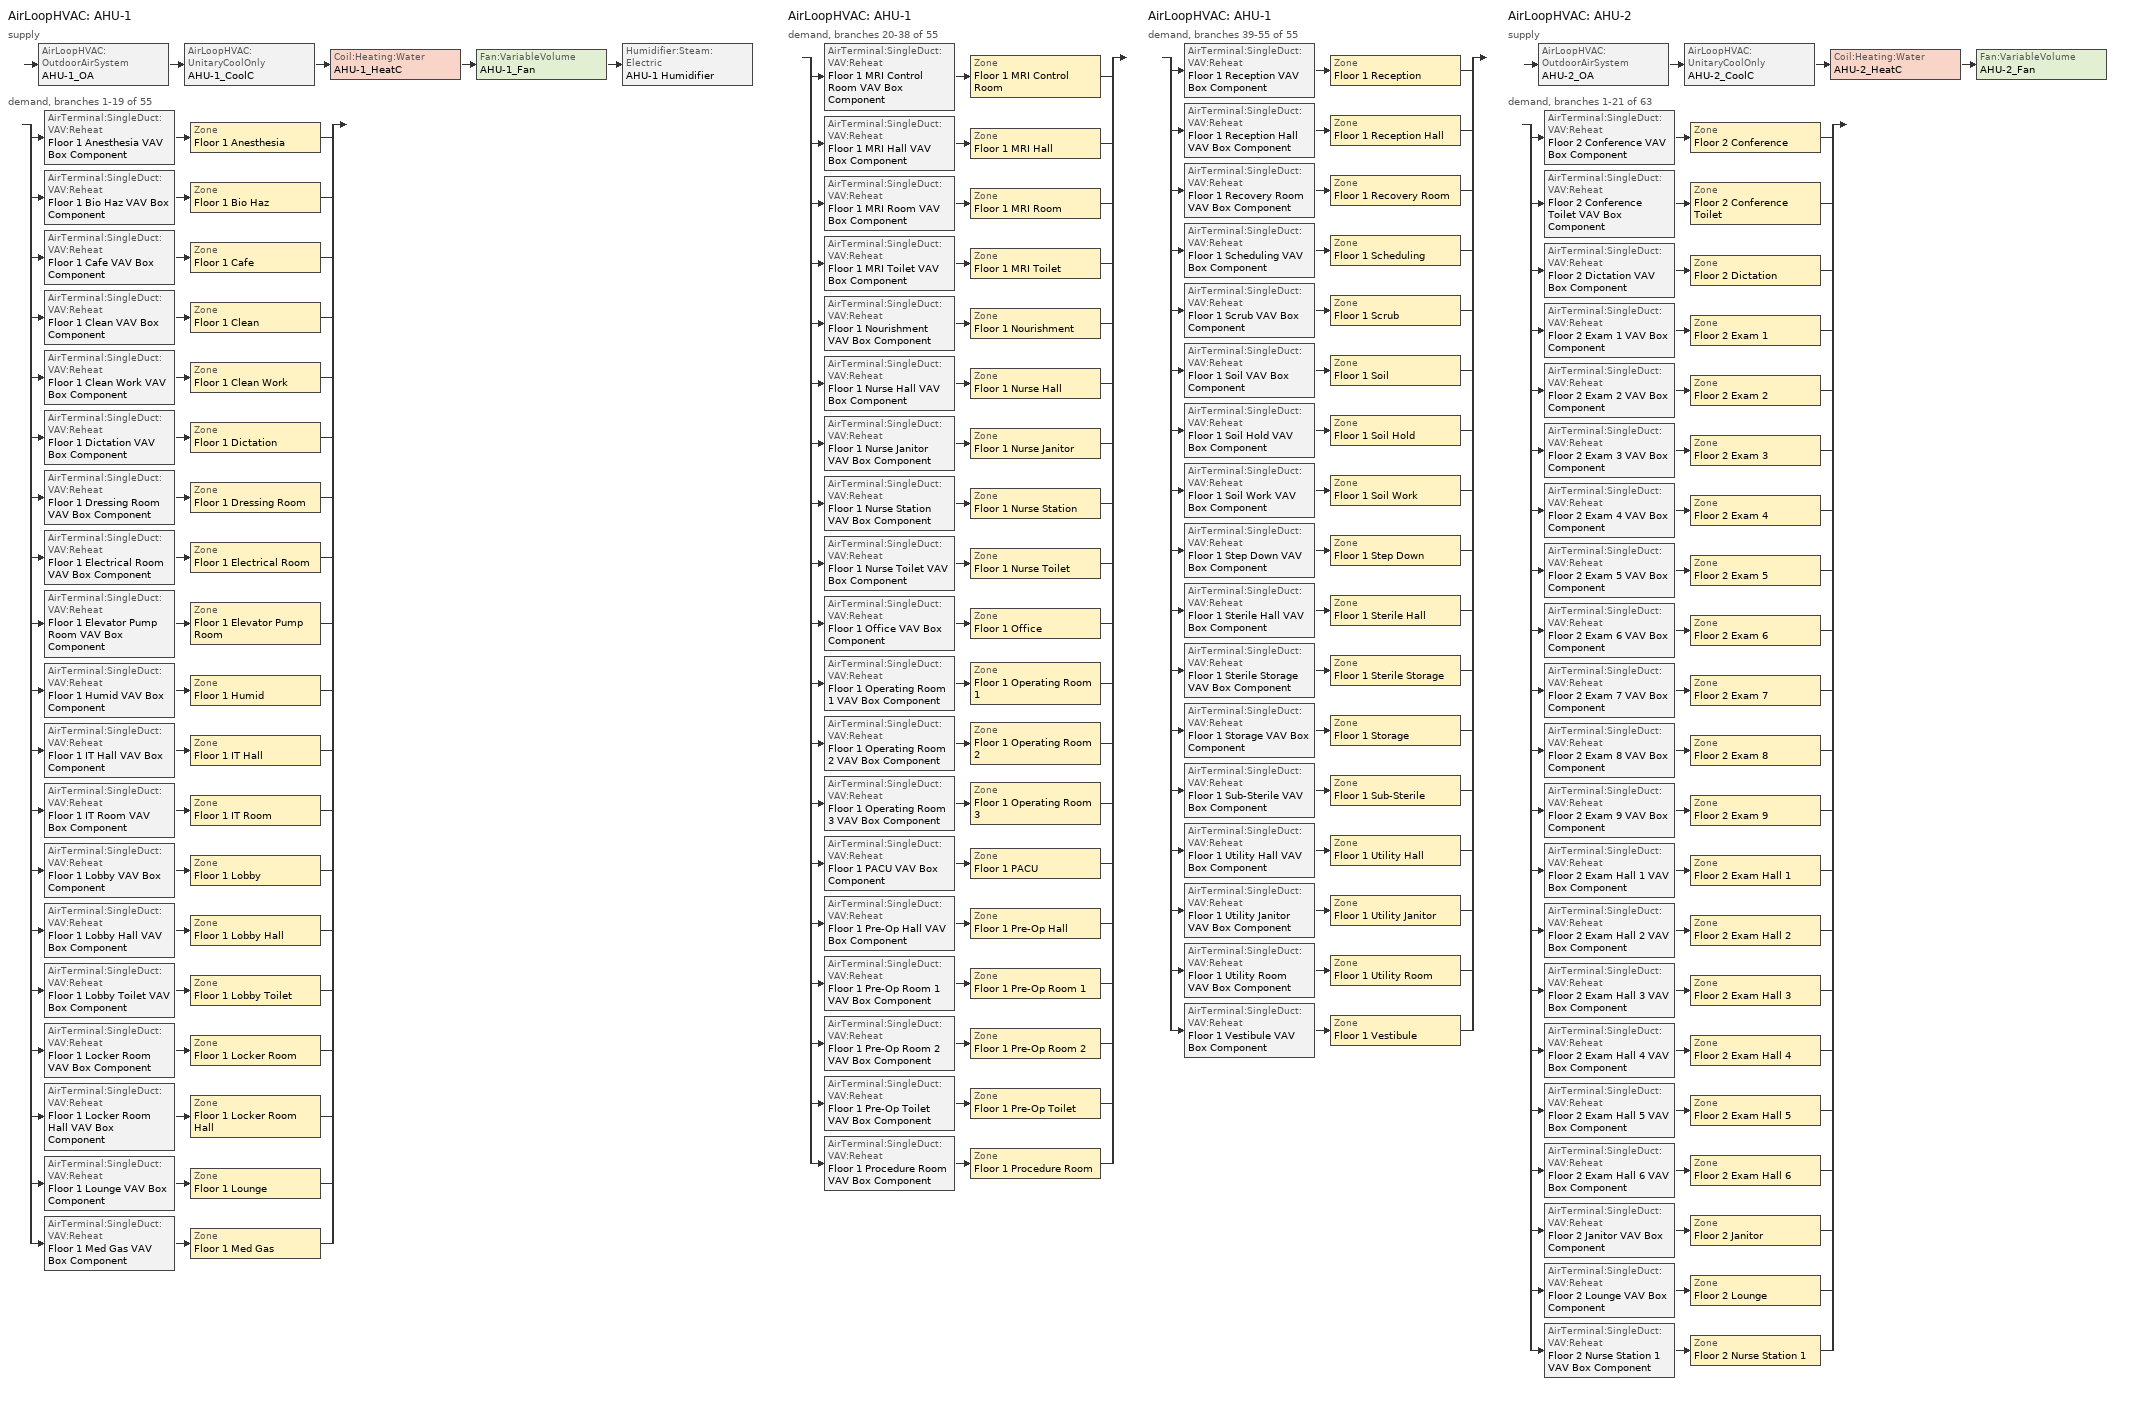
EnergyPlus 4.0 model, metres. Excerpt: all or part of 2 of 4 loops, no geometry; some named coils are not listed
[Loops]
AirLoopHVAC 'AHU-1'
 supply: AirLoopHVAC:OutdoorAirSystem 'AHU-1_OA' > AirLoopHVAC:UnitaryCoolOnly 'AHU-1_CoolC' > Coil:Heating:Water 'AHU-1_HeatC' > Fan:VariableVolume 'AHU-1_Fan' > Humidifier:Steam:Electric 'AHU-1 Humidifier'
 demand, branches 1-19 of 55: split
  | AirTerminal:SingleDuct:VAV:Reheat 'Floor 1 Anesthesia VAV Box Component' > Zone 'Floor 1 Anesthesia'
  | AirTerminal:SingleDuct:VAV:Reheat 'Floor 1 Bio Haz VAV Box Component' > Zone 'Floor 1 Bio Haz'
  | AirTerminal:SingleDuct:VAV:Reheat 'Floor 1 Cafe VAV Box Component' > Zone 'Floor 1 Cafe'
  | AirTerminal:SingleDuct:VAV:Reheat 'Floor 1 Clean VAV Box Component' > Zone 'Floor 1 Clean'
  | AirTerminal:SingleDuct:VAV:Reheat 'Floor 1 Clean Work VAV Box Component' > Zone 'Floor 1 Clean Work'
  | AirTerminal:SingleDuct:VAV:Reheat 'Floor 1 Dictation VAV Box Component' > Zone 'Floor 1 Dictation'
  | AirTerminal:SingleDuct:VAV:Reheat 'Floor 1 Dressing Room VAV Box Component' > Zone 'Floor 1 Dressing Room'
  | AirTerminal:SingleDuct:VAV:Reheat 'Floor 1 Electrical Room VAV Box Component' > Zone 'Floor 1 Electrical Room'
  | AirTerminal:SingleDuct:VAV:Reheat 'Floor 1 Elevator Pump Room VAV Box Component' > Zone 'Floor 1 Elevator Pump Room'
  | AirTerminal:SingleDuct:VAV:Reheat 'Floor 1 Humid VAV Box Component' > Zone 'Floor 1 Humid'
  | AirTerminal:SingleDuct:VAV:Reheat 'Floor 1 IT Hall VAV Box Component' > Zone 'Floor 1 IT Hall'
  | AirTerminal:SingleDuct:VAV:Reheat 'Floor 1 IT Room VAV Box Component' > Zone 'Floor 1 IT Room'
  | AirTerminal:SingleDuct:VAV:Reheat 'Floor 1 Lobby VAV Box Component' > Zone 'Floor 1 Lobby'
  | AirTerminal:SingleDuct:VAV:Reheat 'Floor 1 Lobby Hall VAV Box Component' > Zone 'Floor 1 Lobby Hall'
  | AirTerminal:SingleDuct:VAV:Reheat 'Floor 1 Lobby Toilet VAV Box Component' > Zone 'Floor 1 Lobby Toilet'
  | AirTerminal:SingleDuct:VAV:Reheat 'Floor 1 Locker Room VAV Box Component' > Zone 'Floor 1 Locker Room'
  | AirTerminal:SingleDuct:VAV:Reheat 'Floor 1 Locker Room Hall VAV Box Component' > Zone 'Floor 1 Locker Room Hall'
  | AirTerminal:SingleDuct:VAV:Reheat 'Floor 1 Lounge VAV Box Component' > Zone 'Floor 1 Lounge'
  | AirTerminal:SingleDuct:VAV:Reheat 'Floor 1 Med Gas VAV Box Component' > Zone 'Floor 1 Med Gas'
AirLoopHVAC 'AHU-1'
 demand, branches 20-38 of 55: split
  | AirTerminal:SingleDuct:VAV:Reheat 'Floor 1 MRI Control Room VAV Box Component' > Zone 'Floor 1 MRI Control Room'
  | AirTerminal:SingleDuct:VAV:Reheat 'Floor 1 MRI Hall VAV Box Component' > Zone 'Floor 1 MRI Hall'
  | AirTerminal:SingleDuct:VAV:Reheat 'Floor 1 MRI Room VAV Box Component' > Zone 'Floor 1 MRI Room'
  | AirTerminal:SingleDuct:VAV:Reheat 'Floor 1 MRI Toilet VAV Box Component' > Zone 'Floor 1 MRI Toilet'
  | AirTerminal:SingleDuct:VAV:Reheat 'Floor 1 Nourishment VAV Box Component' > Zone 'Floor 1 Nourishment'
  | AirTerminal:SingleDuct:VAV:Reheat 'Floor 1 Nurse Hall VAV Box Component' > Zone 'Floor 1 Nurse Hall'
  | AirTerminal:SingleDuct:VAV:Reheat 'Floor 1 Nurse Janitor VAV Box Component' > Zone 'Floor 1 Nurse Janitor'
  | AirTerminal:SingleDuct:VAV:Reheat 'Floor 1 Nurse Station VAV Box Component' > Zone 'Floor 1 Nurse Station'
  | AirTerminal:SingleDuct:VAV:Reheat 'Floor 1 Nurse Toilet VAV Box Component' > Zone 'Floor 1 Nurse Toilet'
  | AirTerminal:SingleDuct:VAV:Reheat 'Floor 1 Office VAV Box Component' > Zone 'Floor 1 Office'
  | AirTerminal:SingleDuct:VAV:Reheat 'Floor 1 Operating Room 1 VAV Box Component' > Zone 'Floor 1 Operating Room 1'
  | AirTerminal:SingleDuct:VAV:Reheat 'Floor 1 Operating Room 2 VAV Box Component' > Zone 'Floor 1 Operating Room 2'
  | AirTerminal:SingleDuct:VAV:Reheat 'Floor 1 Operating Room 3 VAV Box Component' > Zone 'Floor 1 Operating Room 3'
  | AirTerminal:SingleDuct:VAV:Reheat 'Floor 1 PACU VAV Box Component' > Zone 'Floor 1 PACU'
  | AirTerminal:SingleDuct:VAV:Reheat 'Floor 1 Pre-Op Hall VAV Box Component' > Zone 'Floor 1 Pre-Op Hall'
  | AirTerminal:SingleDuct:VAV:Reheat 'Floor 1 Pre-Op Room 1 VAV Box Component' > Zone 'Floor 1 Pre-Op Room 1'
  | AirTerminal:SingleDuct:VAV:Reheat 'Floor 1 Pre-Op Room 2 VAV Box Component' > Zone 'Floor 1 Pre-Op Room 2'
  | AirTerminal:SingleDuct:VAV:Reheat 'Floor 1 Pre-Op Toilet VAV Box Component' > Zone 'Floor 1 Pre-Op Toilet'
  | AirTerminal:SingleDuct:VAV:Reheat 'Floor 1 Procedure Room VAV Box Component' > Zone 'Floor 1 Procedure Room'
AirLoopHVAC 'AHU-1'
 demand, branches 39-55 of 55: split
  | AirTerminal:SingleDuct:VAV:Reheat 'Floor 1 Reception VAV Box Component' > Zone 'Floor 1 Reception'
  | AirTerminal:SingleDuct:VAV:Reheat 'Floor 1 Reception Hall VAV Box Component' > Zone 'Floor 1 Reception Hall'
  | AirTerminal:SingleDuct:VAV:Reheat 'Floor 1 Recovery Room VAV Box Component' > Zone 'Floor 1 Recovery Room'
  | AirTerminal:SingleDuct:VAV:Reheat 'Floor 1 Scheduling VAV Box Component' > Zone 'Floor 1 Scheduling'
  | AirTerminal:SingleDuct:VAV:Reheat 'Floor 1 Scrub VAV Box Component' > Zone 'Floor 1 Scrub'
  | AirTerminal:SingleDuct:VAV:Reheat 'Floor 1 Soil VAV Box Component' > Zone 'Floor 1 Soil'
  | AirTerminal:SingleDuct:VAV:Reheat 'Floor 1 Soil Hold VAV Box Component' > Zone 'Floor 1 Soil Hold'
  | AirTerminal:SingleDuct:VAV:Reheat 'Floor 1 Soil Work VAV Box Component' > Zone 'Floor 1 Soil Work'
  | AirTerminal:SingleDuct:VAV:Reheat 'Floor 1 Step Down VAV Box Component' > Zone 'Floor 1 Step Down'
  | AirTerminal:SingleDuct:VAV:Reheat 'Floor 1 Sterile Hall VAV Box Component' > Zone 'Floor 1 Sterile Hall'
  | AirTerminal:SingleDuct:VAV:Reheat 'Floor 1 Sterile Storage VAV Box Component' > Zone 'Floor 1 Sterile Storage'
  | AirTerminal:SingleDuct:VAV:Reheat 'Floor 1 Storage VAV Box Component' > Zone 'Floor 1 Storage'
  | AirTerminal:SingleDuct:VAV:Reheat 'Floor 1 Sub-Sterile VAV Box Component' > Zone 'Floor 1 Sub-Sterile'
  | AirTerminal:SingleDuct:VAV:Reheat 'Floor 1 Utility Hall VAV Box Component' > Zone 'Floor 1 Utility Hall'
  | AirTerminal:SingleDuct:VAV:Reheat 'Floor 1 Utility Janitor VAV Box Component' > Zone 'Floor 1 Utility Janitor'
  | AirTerminal:SingleDuct:VAV:Reheat 'Floor 1 Utility Room VAV Box Component' > Zone 'Floor 1 Utility Room'
  | AirTerminal:SingleDuct:VAV:Reheat 'Floor 1 Vestibule VAV Box Component' > Zone 'Floor 1 Vestibule'
AirLoopHVAC 'AHU-2'
 supply: AirLoopHVAC:OutdoorAirSystem 'AHU-2_OA' > AirLoopHVAC:UnitaryCoolOnly 'AHU-2_CoolC' > Coil:Heating:Water 'AHU-2_HeatC' > Fan:VariableVolume 'AHU-2_Fan'
 demand, branches 1-21 of 63: split
  | AirTerminal:SingleDuct:VAV:Reheat 'Floor 2 Conference VAV Box Component' > Zone 'Floor 2 Conference'
  | AirTerminal:SingleDuct:VAV:Reheat 'Floor 2 Conference Toilet VAV Box Component' > Zone 'Floor 2 Conference Toilet'
  | AirTerminal:SingleDuct:VAV:Reheat 'Floor 2 Dictation VAV Box Component' > Zone 'Floor 2 Dictation'
  | AirTerminal:SingleDuct:VAV:Reheat 'Floor 2 Exam 1 VAV Box Component' > Zone 'Floor 2 Exam 1'
  | AirTerminal:SingleDuct:VAV:Reheat 'Floor 2 Exam 2 VAV Box Component' > Zone 'Floor 2 Exam 2'
  | AirTerminal:SingleDuct:VAV:Reheat 'Floor 2 Exam 3 VAV Box Component' > Zone 'Floor 2 Exam 3'
  | AirTerminal:SingleDuct:VAV:Reheat 'Floor 2 Exam 4 VAV Box Component' > Zone 'Floor 2 Exam 4'
  | AirTerminal:SingleDuct:VAV:Reheat 'Floor 2 Exam 5 VAV Box Component' > Zone 'Floor 2 Exam 5'
  | AirTerminal:SingleDuct:VAV:Reheat 'Floor 2 Exam 6 VAV Box Component' > Zone 'Floor 2 Exam 6'
  | AirTerminal:SingleDuct:VAV:Reheat 'Floor 2 Exam 7 VAV Box Component' > Zone 'Floor 2 Exam 7'
  | AirTerminal:SingleDuct:VAV:Reheat 'Floor 2 Exam 8 VAV Box Component' > Zone 'Floor 2 Exam 8'
  | AirTerminal:SingleDuct:VAV:Reheat 'Floor 2 Exam 9 VAV Box Component' > Zone 'Floor 2 Exam 9'
  | AirTerminal:SingleDuct:VAV:Reheat 'Floor 2 Exam Hall 1 VAV Box Component' > Zone 'Floor 2 Exam Hall 1'
  | AirTerminal:SingleDuct:VAV:Reheat 'Floor 2 Exam Hall 2 VAV Box Component' > Zone 'Floor 2 Exam Hall 2'
  | AirTerminal:SingleDuct:VAV:Reheat 'Floor 2 Exam Hall 3 VAV Box Component' > Zone 'Floor 2 Exam Hall 3'
  | AirTerminal:SingleDuct:VAV:Reheat 'Floor 2 Exam Hall 4 VAV Box Component' > Zone 'Floor 2 Exam Hall 4'
  | AirTerminal:SingleDuct:VAV:Reheat 'Floor 2 Exam Hall 5 VAV Box Component' > Zone 'Floor 2 Exam Hall 5'
  | AirTerminal:SingleDuct:VAV:Reheat 'Floor 2 Exam Hall 6 VAV Box Component' > Zone 'Floor 2 Exam Hall 6'
  | AirTerminal:SingleDuct:VAV:Reheat 'Floor 2 Janitor VAV Box Component' > Zone 'Floor 2 Janitor'
  | AirTerminal:SingleDuct:VAV:Reheat 'Floor 2 Lounge VAV Box Component' > Zone 'Floor 2 Lounge'
  | AirTerminal:SingleDuct:VAV:Reheat 'Floor 2 Nurse Station 1 VAV Box Component' > Zone 'Floor 2 Nurse Station 1'
[Fan:VariableVolume] Fan Efficiency=0.6045; Pressure Rise=1017.592; Maximum Flow Rate {m3/s}=AUTOSIZE; Minimum Flow Rate {m3/s}=0; Motor Efficiency=0.93; Motor In Airstream Fraction=1; Fan Coefficient 1=0.0407599; Fan Coefficient 2=0.088045; Fan Coefficient 3=-0.0729261; Fan Coefficient 4=0.94374; Fan Coefficient 5=0
Name | Availability Schedule
AHU-1_Fan | HVACOperationSchd
AHU-2_Fan | BLDG_OA_SCH
[Fan:ZoneExhaust] Fan Efficiency=0.338; Pressure Rise {Pa}=125
Name | Availability Schedule | Maximum Flow Rate {m3/s} [*******]
Floor 1 Anesthesia Exhaust Fan | ALWAYS_ON | 0.068
Floor 1 Lobby Toilet Exhaust Fan; Floor 1 MRI Toilet Exhaust Fan; Floor 1 Nurse Toilet Exhaust Fan; Floor 1 Pre-Op Toilet Exhaust Fan | ALWAYS_ON | 0.0425
Floor 1 MRI Control Room Exhaust Fan | ALWAYS_ON | 0.0793
Floor 1 MRI Room Exhaust Fan | ALWAYS_ON | 0.2077
Floor 1 Soil Exhaust Fan | ALWAYS_ON | 0.0991
Floor 1 Soil Hold Exhaust Fan | ALWAYS_ON | 0.044
Floor 1 Soil Work Exhaust Fan | ALWAYS_ON | 0.1416
Floor 2 Conference Toilet Exhaust Fan | BLDG_OA_SCH | 0.0503
[Coil:Cooling:DX:TwoSpeed] Availablility Schedule=ALWAYS_ON; Rated High Speed Total Cooling Capacity {W}=AUTOSIZE; Rated High Speed Sensible Heat Ratio=AUTOSIZE; Rated High Speed Air Flow Rate {m3/s}=AUTOSIZE; Rated Low Speed Total Cooling Capacity {W}=AUTOSIZE; Rated Low Speed Sensible Heat Ratio=0.69; Rated Low Speed Air Flow Rate=AUTOSIZE
Name | Rated High Speed COP | Total Cooling Capacity Function of Temperature Curve | Total Cooling Capacity Function of Flow Fraction Curve | Energy Input Ratio Function of Temperature Curve | Energy Input Ratio Function of Flow Fraction Curve | Part Load Fraction Correlation Curve | Rated Low Speed COP | Low Speed Total Cooling Capacity Function of Temperature Curve | Low Speed Total Cooling Capacity Function of Flow Fraction Curve
AHU-1_CoolC DXCoil | 2.87627 | AHU-1_CoolCStandard10Ton_CapFT | AHU-1_CoolCStandard10Ton_CapFF | AHU-1_CoolCStandard10Ton_EIRFT | AHU-1_CoolCStandard10Ton_EIRFFF | AHU-1_CoolCStandard10Ton_PLR | 2.87627 | AHU-1_CoolCStandard10Ton_CapFT | AHU-1_CoolCStandard10Ton_EIRFT
AHU-2_CoolC DXCoil | 3.01307 | AHU-2_CoolCStandard10Ton_CapFT | AHU-2_CoolCStandard10Ton_CapFF | AHU-2_CoolCStandard10Ton_EIRFT | AHU-2_CoolCStandard10Ton_EIRFFF | AHU-2_CoolCStandard10Ton_PLR | 3.01307 | AHU-2_CoolCStandard10Ton_CapFT | AHU-2_CoolCStandard10Ton_EIRFT
[Coil:Heating:Water] Availablility Schedule=ALWAYS_ON; U-Factor Times Area Value {W/K}=AUTOSIZE; Maximum Water Flow Rate {m3/s}=AUTOSIZE; Coil Peformance input method=UFactorTimesAreaAndDesignWaterFlowRate; Nominal Capacity=AUTOSIZE; Design Inlet Water Temperature=82.2; Design Inlet Air Temperature=16.6; Design Outlet Water Temperature=71.1; Design Outlet Air Temperature=32.2
AHU-1_HeatC; AHU-2_HeatC
[Coil:Heating:Electric] Availability Schedule=ALWAYS_ON; Efficiency=1; Nominal Capacity {W}=AUTOSIZE
Floor 2 Conference Toilet VAV Box Reheat Coil; Floor 2 Conference VAV Box Reheat Coil; Floor 2 Dictation VAV Box Reheat Coil; Floor 2 Exam 1 VAV Box Reheat Coil; Floor 2 Exam 2 VAV Box Reheat Coil; Floor 2 Exam 3 VAV Box Reheat Coil; Floor 2 Exam 4 VAV Box Reheat Coil; Floor 2 Exam 5 VAV Box Reheat Coil; Floor 2 Exam 6 VAV Box Reheat Coil; Floor 2 Exam 7 VAV Box Reheat Coil; Floor 2 Exam 8 VAV Box Reheat Coil; Floor 2 Exam 9 VAV Box Reheat Coil; Floor 2 Exam Hall 1 VAV Box Reheat Coil; Floor 2 Exam Hall 2 VAV Box Reheat Coil; Floor 2 Exam Hall 3 VAV Box Reheat Coil; Floor 2 Exam Hall 4 VAV Box Reheat Coil; Floor 2 Exam Hall 5 VAV Box Reheat Coil; Floor 2 Exam Hall 6 VAV Box Reheat Coil; Floor 2 Janitor VAV Box Reheat Coil; Floor 2 Lounge VAV Box Reheat Coil; Floor 2 Nurse Station 1 VAV Box Reheat Coil
[Humidifier:Steam:Electric]
AHU-1 Humidifier: Availability Schedule=ALWAYS_ON; Rated Capacity m3/s=3.72E-5; Rated Power W=100000; Rated Fan Power W=0; Standby Power W=0
[AirTerminal:SingleDuct:VAV:Reheat] Availability Schedule=ALWAYS_ON; Maximum Air Flow Rate {m3/s}=AUTOSIZE; Zone Minimum Air Flow Input Method=Constant; Maximum Hot Water or Steam Flow Rate {m3/s}=AUTOSIZE; Minimum Hot Water or Steam Flow Rate {m3/s}=0; Convergence Tolerance=0.001; Damper Heating Action=NORMAL
Name | Constant Minimum Air Flow Fraction | Reheat Coil
Floor 1 Anesthesia VAV Box Component | 1 | Floor 1 Anesthesia VAV Box Reheat Coil
Floor 1 Bio Haz VAV Box Component | 1 | Floor 1 Bio Haz VAV Box Reheat Coil
Floor 1 Cafe VAV Box Component | 1 | Floor 1 Cafe VAV Box Reheat Coil
Floor 1 Clean VAV Box Component | 1 | Floor 1 Clean VAV Box Reheat Coil
Floor 1 Clean Work VAV Box Component | 1 | Floor 1 Clean Work VAV Box Reheat Coil
Floor 1 Dictation VAV Box Component | 1 | Floor 1 Dictation VAV Box Reheat Coil
Floor 1 Dressing Room VAV Box Component | 1 | Floor 1 Dressing Room VAV Box Reheat Coil
Floor 1 Electrical Room VAV Box Component | 1 | Floor 1 Electrical Room VAV Box Reheat Coil
Floor 1 Elevator Pump Room VAV Box Component | 1 | Floor 1 Elevator Pump Room VAV Box Reheat Coil
Floor 1 Humid VAV Box Component | 1 | Floor 1 Humid VAV Box Reheat Coil
Floor 1 IT Hall VAV Box Component | 1 | Floor 1 IT Hall VAV Box Reheat Coil
Floor 1 IT Room VAV Box Component | 1 | Floor 1 IT Room VAV Box Reheat Coil
Floor 1 Lobby Hall VAV Box Component | 1 | Floor 1 Lobby Hall VAV Box Reheat Coil
Floor 1 Lobby Toilet VAV Box Component | 1 | Floor 1 Lobby Toilet VAV Box Reheat Coil
Floor 1 Lobby VAV Box Component | 1 | Floor 1 Lobby VAV Box Reheat Coil
Floor 1 Locker Room Hall VAV Box Component | 1 | Floor 1 Locker Room Hall VAV Box Reheat Coil
Floor 1 Locker Room VAV Box Component | 1 | Floor 1 Locker Room VAV Box Reheat Coil
Floor 1 Lounge VAV Box Component | 1 | Floor 1 Lounge VAV Box Reheat Coil
Floor 1 MRI Control Room VAV Box Component | 1 | Floor 1 MRI Control Room VAV Box Reheat Coil
Floor 1 MRI Hall VAV Box Component | 1 | Floor 1 MRI Hall VAV Box Reheat Coil
Floor 1 MRI Room VAV Box Component | 1 | Floor 1 MRI Room VAV Box Reheat Coil
Floor 1 MRI Toilet VAV Box Component | 1 | Floor 1 MRI Toilet VAV Box Reheat Coil
Floor 1 Med Gas VAV Box Component | 1 | Floor 1 Med Gas VAV Box Reheat Coil
Floor 1 Nourishment VAV Box Component | 1 | Floor 1 Nourishment VAV Box Reheat Coil
Floor 1 Nurse Hall VAV Box Component | 1 | Floor 1 Nurse Hall VAV Box Reheat Coil
Floor 1 Nurse Janitor VAV Box Component | 1 | Floor 1 Nurse Janitor VAV Box Reheat Coil
Floor 1 Nurse Station VAV Box Component | 1 | Floor 1 Nurse Station VAV Box Reheat Coil
Floor 1 Nurse Toilet VAV Box Component | 1 | Floor 1 Nurse Toilet VAV Box Reheat Coil
Floor 1 Office VAV Box Component | 1 | Floor 1 Office VAV Box Reheat Coil
Floor 1 Operating Room 1 VAV Box Component | 1 | Floor 1 Operating Room 1 VAV Box Reheat Coil
Floor 1 Operating Room 2 VAV Box Component | 1 | Floor 1 Operating Room 2 VAV Box Reheat Coil
Floor 1 Operating Room 3 VAV Box Component | 1 | Floor 1 Operating Room 3 VAV Box Reheat Coil
Floor 1 PACU VAV Box Component | 1 | Floor 1 PACU VAV Box Reheat Coil
Floor 1 Pre-Op Hall VAV Box Component | 1 | Floor 1 Pre-Op Hall VAV Box Reheat Coil
Floor 1 Pre-Op Room 1 VAV Box Component | 1 | Floor 1 Pre-Op Room 1 VAV Box Reheat Coil
Floor 1 Pre-Op Room 2 VAV Box Component | 1 | Floor 1 Pre-Op Room 2 VAV Box Reheat Coil
Floor 1 Pre-Op Toilet VAV Box Component | 1 | Floor 1 Pre-Op Toilet VAV Box Reheat Coil
Floor 1 Procedure Room VAV Box Component | 1 | Floor 1 Procedure Room VAV Box Reheat Coil
Floor 1 Reception Hall VAV Box Component | 1 | Floor 1 Reception Hall VAV Box Reheat Coil
Floor 1 Reception VAV Box Component | 1 | Floor 1 Reception VAV Box Reheat Coil
Floor 1 Recovery Room VAV Box Component | 1 | Floor 1 Recovery Room VAV Box Reheat Coil
Floor 1 Scheduling VAV Box Component | 1 | Floor 1 Scheduling VAV Box Reheat Coil
Floor 1 Scrub VAV Box Component | 1 | Floor 1 Scrub VAV Box Reheat Coil
Floor 1 Soil Hold VAV Box Component | 1 | Floor 1 Soil Hold VAV Box Reheat Coil
Floor 1 Soil VAV Box Component | 1 | Floor 1 Soil VAV Box Reheat Coil
Floor 1 Soil Work VAV Box Component | 1 | Floor 1 Soil Work VAV Box Reheat Coil
Floor 1 Step Down VAV Box Component | 1 | Floor 1 Step Down VAV Box Reheat Coil
Floor 1 Sterile Hall VAV Box Component | 1 | Floor 1 Sterile Hall VAV Box Reheat Coil
Floor 1 Sterile Storage VAV Box Component | 1 | Floor 1 Sterile Storage VAV Box Reheat Coil
Floor 1 Storage VAV Box Component | 1 | Floor 1 Storage VAV Box Reheat Coil
Floor 1 Sub-Sterile VAV Box Component | 1 | Floor 1 Sub-Sterile VAV Box Reheat Coil
Floor 1 Utility Hall VAV Box Component | 1 | Floor 1 Utility Hall VAV Box Reheat Coil
Floor 1 Utility Janitor VAV Box Component | 1 | Floor 1 Utility Janitor VAV Box Reheat Coil
Floor 1 Utility Room VAV Box Component | 1 | Floor 1 Utility Room VAV Box Reheat Coil
Floor 1 Vestibule VAV Box Component | 1 | Floor 1 Vestibule VAV Box Reheat Coil
Floor 2 Conference Toilet VAV Box Component | 0.3 | Floor 2 Conference Toilet VAV Box Reheat Coil
Floor 2 Conference VAV Box Component | 0.3 | Floor 2 Conference VAV Box Reheat Coil
Floor 2 Dictation VAV Box Component | 0.3 | Floor 2 Dictation VAV Box Reheat Coil
Floor 2 Exam 1 VAV Box Component | 0.3 | Floor 2 Exam 1 VAV Box Reheat Coil
Floor 2 Exam 2 VAV Box Component | 0.3 | Floor 2 Exam 2 VAV Box Reheat Coil
Floor 2 Exam 3 VAV Box Component | 0.3 | Floor 2 Exam 3 VAV Box Reheat Coil
Floor 2 Exam 4 VAV Box Component | 0.3 | Floor 2 Exam 4 VAV Box Reheat Coil
Floor 2 Exam 5 VAV Box Component | 0.3 | Floor 2 Exam 5 VAV Box Reheat Coil
Floor 2 Exam 6 VAV Box Component | 0.3 | Floor 2 Exam 6 VAV Box Reheat Coil
Floor 2 Exam 7 VAV Box Component | 0.3 | Floor 2 Exam 7 VAV Box Reheat Coil
Floor 2 Exam 8 VAV Box Component | 0.3 | Floor 2 Exam 8 VAV Box Reheat Coil
Floor 2 Exam 9 VAV Box Component | 0.3 | Floor 2 Exam 9 VAV Box Reheat Coil
Floor 2 Exam Hall 1 VAV Box Component | 0.3 | Floor 2 Exam Hall 1 VAV Box Reheat Coil
Floor 2 Exam Hall 2 VAV Box Component | 0.3 | Floor 2 Exam Hall 2 VAV Box Reheat Coil
Floor 2 Exam Hall 3 VAV Box Component | 0.3 | Floor 2 Exam Hall 3 VAV Box Reheat Coil
Floor 2 Exam Hall 4 VAV Box Component | 0.3 | Floor 2 Exam Hall 4 VAV Box Reheat Coil
Floor 2 Exam Hall 5 VAV Box Component | 0.3 | Floor 2 Exam Hall 5 VAV Box Reheat Coil
Floor 2 Exam Hall 6 VAV Box Component | 0.3 | Floor 2 Exam Hall 6 VAV Box Reheat Coil
Floor 2 Janitor VAV Box Component | 0.3 | Floor 2 Janitor VAV Box Reheat Coil
Floor 2 Lounge VAV Box Component | 0.3 | Floor 2 Lounge VAV Box Reheat Coil
Floor 2 Nurse Station 1 VAV Box Component | 0.3 | Floor 2 Nurse Station 1 VAV Box Reheat Coil
[Zone equipment]
Floor 1 Anesthesia: Floor 1 Anesthesia VAV Box Component, Floor 1 Anesthesia Exhaust Fan
Floor 1 Bio Haz: Floor 1 Bio Haz VAV Box Component
Floor 1 Cafe: Floor 1 Cafe VAV Box Component
Floor 1 Clean: Floor 1 Clean VAV Box Component
Floor 1 Clean Work: Floor 1 Clean Work VAV Box Component
Floor 1 Dictation: Floor 1 Dictation VAV Box Component
Floor 1 Dressing Room: Floor 1 Dressing Room VAV Box Component
Floor 1 Electrical Room: Floor 1 Electrical Room VAV Box Component
Floor 1 Elevator Pump Room: Floor 1 Elevator Pump Room VAV Box Component
Floor 1 Humid: Floor 1 Humid VAV Box Component
Floor 1 IT Hall: Floor 1 IT Hall VAV Box Component
Floor 1 IT Room: Floor 1 IT Room VAV Box Component
Floor 1 Lobby: Floor 1 Lobby VAV Box Component
Floor 1 Lobby Hall: Floor 1 Lobby Hall VAV Box Component
Floor 1 Lobby Toilet: Floor 1 Lobby Toilet VAV Box Component, Floor 1 Lobby Toilet Exhaust Fan
Floor 1 Locker Room: Floor 1 Locker Room VAV Box Component
Floor 1 Locker Room Hall: Floor 1 Locker Room Hall VAV Box Component
Floor 1 Lounge: Floor 1 Lounge VAV Box Component
Floor 1 MRI Control Room: Floor 1 MRI Control Room VAV Box Component, Floor 1 MRI Control Room Exhaust Fan
Floor 1 MRI Hall: Floor 1 MRI Hall VAV Box Component
Floor 1 MRI Room: Floor 1 MRI Room VAV Box Component, Floor 1 MRI Room Exhaust Fan
Floor 1 MRI Toilet: Floor 1 MRI Toilet VAV Box Component, Floor 1 MRI Toilet Exhaust Fan
Floor 1 Med Gas: Floor 1 Med Gas VAV Box Component
Floor 1 Nourishment: Floor 1 Nourishment VAV Box Component
Floor 1 Nurse Hall: Floor 1 Nurse Hall VAV Box Component
Floor 1 Nurse Janitor: Floor 1 Nurse Janitor VAV Box Component
Floor 1 Nurse Station: Floor 1 Nurse Station VAV Box Component
Floor 1 Nurse Toilet: Floor 1 Nurse Toilet VAV Box Component, Floor 1 Nurse Toilet Exhaust Fan
Floor 1 Office: Floor 1 Office VAV Box Component
Floor 1 Operating Room 1: Floor 1 Operating Room 1 VAV Box Component
Floor 1 Operating Room 2: Floor 1 Operating Room 2 VAV Box Component
Floor 1 Operating Room 3: Floor 1 Operating Room 3 VAV Box Component
Floor 1 PACU: Floor 1 PACU VAV Box Component
Floor 1 Pre-Op Hall: Floor 1 Pre-Op Hall VAV Box Component
Floor 1 Pre-Op Room 1: Floor 1 Pre-Op Room 1 VAV Box Component
Floor 1 Pre-Op Room 2: Floor 1 Pre-Op Room 2 VAV Box Component
Floor 1 Pre-Op Toilet: Floor 1 Pre-Op Toilet VAV Box Component, Floor 1 Pre-Op Toilet Exhaust Fan
Floor 1 Procedure Room: Floor 1 Procedure Room VAV Box Component
Floor 1 Reception: Floor 1 Reception VAV Box Component
Floor 1 Reception Hall: Floor 1 Reception Hall VAV Box Component
Floor 1 Recovery Room: Floor 1 Recovery Room VAV Box Component
Floor 1 Scheduling: Floor 1 Scheduling VAV Box Component
Floor 1 Scrub: Floor 1 Scrub VAV Box Component
Floor 1 Soil: Floor 1 Soil VAV Box Component, Floor 1 Soil Exhaust Fan
Floor 1 Soil Hold: Floor 1 Soil Hold VAV Box Component, Floor 1 Soil Hold Exhaust Fan
Floor 1 Soil Work: Floor 1 Soil Work VAV Box Component, Floor 1 Soil Work Exhaust Fan
Floor 1 Step Down: Floor 1 Step Down VAV Box Component
Floor 1 Sterile Hall: Floor 1 Sterile Hall VAV Box Component
Floor 1 Sterile Storage: Floor 1 Sterile Storage VAV Box Component
Floor 1 Storage: Floor 1 Storage VAV Box Component
Floor 1 Sub-Sterile: Floor 1 Sub-Sterile VAV Box Component
Floor 1 Utility Hall: Floor 1 Utility Hall VAV Box Component
Floor 1 Utility Janitor: Floor 1 Utility Janitor VAV Box Component
Floor 1 Utility Room: Floor 1 Utility Room VAV Box Component
Floor 1 Vestibule: Floor 1 Vestibule VAV Box Component
Floor 2 Conference: Floor 2 Conference VAV Box Component
Floor 2 Conference Toilet: Floor 2 Conference Toilet VAV Box Component, Floor 2 Conference Toilet Exhaust Fan
Floor 2 Dictation: Floor 2 Dictation VAV Box Component
Floor 2 Exam 1: Floor 2 Exam 1 VAV Box Component
Floor 2 Exam 2: Floor 2 Exam 2 VAV Box Component
Floor 2 Exam 3: Floor 2 Exam 3 VAV Box Component
Floor 2 Exam 4: Floor 2 Exam 4 VAV Box Component
Floor 2 Exam 5: Floor 2 Exam 5 VAV Box Component
Floor 2 Exam 6: Floor 2 Exam 6 VAV Box Component
Floor 2 Exam 7: Floor 2 Exam 7 VAV Box Component
Floor 2 Exam 8: Floor 2 Exam 8 VAV Box Component
Floor 2 Exam 9: Floor 2 Exam 9 VAV Box Component
Floor 2 Exam Hall 1: Floor 2 Exam Hall 1 VAV Box Component
Floor 2 Exam Hall 2: Floor 2 Exam Hall 2 VAV Box Component
Floor 2 Exam Hall 3: Floor 2 Exam Hall 3 VAV Box Component
Floor 2 Exam Hall 4: Floor 2 Exam Hall 4 VAV Box Component
Floor 2 Exam Hall 5: Floor 2 Exam Hall 5 VAV Box Component
Floor 2 Exam Hall 6: Floor 2 Exam Hall 6 VAV Box Component
Floor 2 Janitor: Floor 2 Janitor VAV Box Component
Floor 2 Lounge: Floor 2 Lounge VAV Box Component
Floor 2 Nurse Station 1: Floor 2 Nurse Station 1 VAV Box Component
[Sizing:Zone] Zone Heating Design Supply Air Humidity Ratio {kg-H20/kg-air}=0.008; Cooling Design Air Flow Method {Flow/Zone | DesignDay | DesignDayWithLimit}=DesignDayWithLimit; Heating Design Air Flow Method {Flow/Zone | DesignDay}=DesignDay
Name | Zone Cooling Design Supply Air Temperature {C} | Zone Heating Design Supply Air Temperature {C} | Zone Cooling Design Supply Air Humidity Ratio {kg-H20/kg-air} | Outdoor Air Method | Outside Air Flow per Person {(m3/s)/person} | Outside Air Flow per Zone Floor Area {(m3/s)/m2} | Outside Air Flow per Zone {m3/s} | Cooling Minimum Air Flow
Floor 1 Anesthesia | 11.1 | 40 | 0.007 | Flow/Area | 0 | 0.0022578 | 0 | 0.06796
Floor 1 Bio Haz; Floor 1 Med Gas; Floor 1 Nurse Janitor; Floor 1 Sterile Storage; Floor 1 Storage; Floor 1 Utility Janitor; Floor 1 Utility Room | 11.1 | 40 | 0.007 | Flow/Area | 0 | 0.000762 | 0
Floor 1 Cafe; Floor 1 Dictation; Floor 1 Dressing Room; Floor 1 Humid; Floor 1 IT Room; Floor 1 Nourishment; Floor 1 Nurse Station; Floor 1 Office; Floor 1 Scheduling | 11.1 | 40 | 0.007 | Flow/Person | 0.01 |  | 0
Floor 1 Clean | 11.1 | 40 | 0.007 | Flow/Area | 0 | 0.0011289 | 0 | 0.039644
Floor 1 Clean Work | 11.1 | 40 | 0.007 | Flow/Area | 0 | 0.0011289 | 0 | 0.051914
Floor 1 Electrical Room; Floor 1 Elevator Pump Room; Floor 1 IT Hall; Floor 1 Lobby Hall; Floor 1 Locker Room Hall; Floor 1 MRI Hall; Floor 1 Nurse Hall; Floor 1 Pre-Op Hall; Floor 1 Reception Hall; Floor 1 Scrub; Floor 1 Sterile Hall; Floor 1 Sub-Sterile; Floor 1 Utility Hall; Floor 1 Vestibule | 11.1 | 40 | 0.007 | Flow/Area | 0 | 0.000254 | 0
Floor 1 Lobby; Floor 1 Locker Room; Floor 1 Lounge; Floor 1 Reception | 11.1 | 40 | 0.007 | Flow/Person | 0.007079 |  | 0
Floor 1 Lobby Toilet; Floor 1 MRI Toilet; Floor 1 Nurse Toilet; Floor 1 Pre-Op Toilet | 11.1 | 40 | 0.007 | Flow/Person | 0.023597 |  | 0 | 0.042475
Floor 1 MRI Control Room | 11.1 | 40 | 0.007 | Flow/Area | 0 | 0.001524 | 0 | 0.079287
Floor 1 MRI Room | 11.1 | 40 | 0.007 | Flow/Area | 0 | 0.001524 | 0 | 0.207657
Floor 1 Operating Room 1 | 11.1 | 40 | 0.007 | Flow/Zone |  |  | 0.108548 | 0.54274
Floor 1 Operating Room 2 | 11.1 | 40 | 0.007 | Flow/Zone |  |  | 0.113267 | 0.566337
Floor 1 Operating Room 3 | 11.1 | 40 | 0.007 | Flow/Zone |  |  | 0.112323 | 0.561617
Floor 1 PACU | 11.1 | 40 | 0.007 | Flow/Zone |  |  | 0.01699 | 0.05097
Floor 1 Pre-Op Room 1 | 11.1 | 40 | 0.007 | Flow/Zone |  |  | 0.029733 | 0.089198
Floor 1 Pre-Op Room 2 | 11.1 | 40 | 0.007 | Flow/Zone |  |  | 0.053173 | 0.159518
Floor 1 Procedure Room | 11.1 | 40 | 0.007 | Flow/Zone |  |  | 0.067253 | 0.336263
Floor 1 Recovery Room | 11.1 | 40 | 0.007 | Flow/Zone |  |  | 0.084951 | 0.254852
Floor 1 Soil | 11.1 | 40 | 0.007 | Flow/Area | 0 | 0.0028222 | 0 | 0.099109
Floor 1 Soil Hold | 11.1 | 40 | 0.007 | Flow/Area | 0 | 0.0028222 | 0 | 0.044048
Floor 1 Soil Work | 11.1 | 40 | 0.007 | Flow/Area | 0 | 0.0028222 | 0 | 0.141584
Floor 1 Step Down | 11.1 | 40 | 0.007 | Flow/Zone |  |  | 0.047195 | 0.141584
Floor 2 Conference; Floor 2 Dictation; Floor 2 Nurse Station 1 | 12.8 | 40 | 0.0078 | Flow/Person | 0.01 |  | 0
Floor 2 Conference Toilet | 12.8 | 40 | 0.0078 | Flow/Person | 0.023597 |  | 0 | 0.050341
Floor 2 Exam 1 | 12.8 | 50 | 0.0078 | Flow/Area | 0 | 0.001524 | 0 | 0.169901
Floor 2 Exam 2 | 12.8 | 40 | 0.0078 | Flow/Area | 0 | 0.001524 | 0 | 0.254852
Floor 2 Exam 3 | 12.8 | 40 | 0.0078 | Flow/Area | 0 | 0.001524 | 0 | 0.339802
Floor 2 Exam 4 | 12.8 | 40 | 0.0078 | Flow/Area | 0 | 0.001524 | 0 | 0.039644
Floor 2 Exam 5 | 12.8 | 40 | 0.0078 | Flow/Area | 0 | 0.001524 | 0 | 0.165182
Floor 2 Exam 6 | 12.8 | 50 | 0.0078 | Flow/Area | 0 | 0.001524 | 0 | 0.106188
Floor 2 Exam 7 | 12.8 | 40 | 0.0078 | Flow/Area | 0 | 0.001524 | 0 | 0.373782
Floor 2 Exam 8 | 12.8 | 50 | 0.0078 | Flow/Area | 0 | 0.001524 | 0 | 0.127426
Floor 2 Exam 9 | 12.8 | 40 | 0.0078 | Flow/Area | 0 | 0.001524 | 0 | 0.186891
Floor 2 Exam Hall 1; Floor 2 Exam Hall 2; Floor 2 Exam Hall 3; Floor 2 Exam Hall 4; Floor 2 Exam Hall 5; Floor 2 Exam Hall 6 | 12.8 | 40 | 0.0078 | Flow/Area | 0 | 0.000254 | 0
Floor 2 Janitor | 12.8 | 40 | 0.0078 | Flow/Area | 0 | 0.000762 | 0
Floor 2 Lounge | 12.8 | 40 | 0.0078 | Flow/Person | 0.007079 |  | 0
[ZoneControl:Thermostat] Control Type Schedule=Dual Zone Control Type Sched
Name | Zone | Control 1
Floor 1 Anesthesia Thermostat | Floor 1 Anesthesia | Floor 1 Anesthesia DualSPSched
Floor 1 Bio Haz Thermostat | Floor 1 Bio Haz | Floor 1 Bio Haz DualSPSched
Floor 1 Cafe Thermostat | Floor 1 Cafe | Floor 1 Cafe DualSPSched
Floor 1 Clean Thermostat | Floor 1 Clean | Floor 1 Clean DualSPSched
Floor 1 Clean Work Thermostat | Floor 1 Clean Work | Floor 1 Clean Work DualSPSched
Floor 1 Dictation Thermostat | Floor 1 Dictation | Floor 1 Dictation DualSPSched
Floor 1 Dressing Room Thermostat | Floor 1 Dressing Room | Floor 1 Dressing Room DualSPSched
Floor 1 Electrical Room Thermostat | Floor 1 Electrical Room | Floor 1 Electrical Room DualSPSched
Floor 1 Elevator Pump Room Thermostat | Floor 1 Elevator Pump Room | Floor 1 Elevator Pump Room DualSPSched
Floor 1 Humid Thermostat | Floor 1 Humid | Floor 1 Humid DualSPSched
Floor 1 IT Hall Thermostat | Floor 1 IT Hall | Floor 1 IT Hall DualSPSched
Floor 1 IT Room Thermostat | Floor 1 IT Room | Floor 1 IT Room DualSPSched
Floor 1 Lobby Hall Thermostat | Floor 1 Lobby Hall | Floor 1 Lobby Hall DualSPSched
Floor 1 Lobby Thermostat | Floor 1 Lobby | Floor 1 Lobby DualSPSched
Floor 1 Lobby Toilet Thermostat | Floor 1 Lobby Toilet | Floor 1 Lobby Toilet DualSPSched
Floor 1 Locker Room Hall Thermostat | Floor 1 Locker Room Hall | Floor 1 Locker Room Hall DualSPSched
Floor 1 Locker Room Thermostat | Floor 1 Locker Room | Floor 1 Locker Room DualSPSched
Floor 1 Lounge Thermostat | Floor 1 Lounge | Floor 1 Lounge DualSPSched
Floor 1 MRI Control Room Thermostat | Floor 1 MRI Control Room | Floor 1 MRI Control Room DualSPSched
Floor 1 MRI Hall Thermostat | Floor 1 MRI Hall | Floor 1 MRI Hall DualSPSched
Floor 1 MRI Room Thermostat | Floor 1 MRI Room | Floor 1 MRI Room DualSPSched
Floor 1 MRI Toilet Thermostat | Floor 1 MRI Toilet | Floor 1 MRI Toilet DualSPSched
Floor 1 Med Gas Thermostat | Floor 1 Med Gas | Floor 1 Med Gas DualSPSched
Floor 1 Nourishment Thermostat | Floor 1 Nourishment | Floor 1 Nourishment DualSPSched
Floor 1 Nurse Hall Thermostat | Floor 1 Nurse Hall | Floor 1 Nurse Hall DualSPSched
Floor 1 Nurse Janitor Thermostat | Floor 1 Nurse Janitor | Floor 1 Nurse Janitor DualSPSched
Floor 1 Nurse Station Thermostat | Floor 1 Nurse Station | Floor 1 Nurse Station DualSPSched
Floor 1 Nurse Toilet Thermostat | Floor 1 Nurse Toilet | Floor 1 Nurse Toilet DualSPSched
Floor 1 Office Thermostat | Floor 1 Office | Floor 1 Office DualSPSched
Floor 1 Operating Room 1 Thermostat | Floor 1 Operating Room 1 | Floor 1 Operating Room 1 DualSPSched
Floor 1 Operating Room 2 Thermostat | Floor 1 Operating Room 2 | Floor 1 Operating Room 2 DualSPSched
Floor 1 Operating Room 3 Thermostat | Floor 1 Operating Room 3 | Floor 1 Operating Room 3 DualSPSched
Floor 1 PACU Thermostat | Floor 1 PACU | Floor 1 PACU DualSPSched
Floor 1 Pre-Op Hall Thermostat | Floor 1 Pre-Op Hall | Floor 1 Pre-Op Hall DualSPSched
Floor 1 Pre-Op Room 1 Thermostat | Floor 1 Pre-Op Room 1 | Floor 1 Pre-Op Room 1 DualSPSched
Floor 1 Pre-Op Room 2 Thermostat | Floor 1 Pre-Op Room 2 | Floor 1 Pre-Op Room 2 DualSPSched
Floor 1 Pre-Op Toilet Thermostat | Floor 1 Pre-Op Toilet | Floor 1 Pre-Op Toilet DualSPSched
Floor 1 Procedure Room Thermostat | Floor 1 Procedure Room | Floor 1 Procedure Room DualSPSched
Floor 1 Reception Hall Thermostat | Floor 1 Reception Hall | Floor 1 Reception Hall DualSPSched
Floor 1 Reception Thermostat | Floor 1 Reception | Floor 1 Reception DualSPSched
Floor 1 Recovery Room Thermostat | Floor 1 Recovery Room | Floor 1 Recovery Room DualSPSched
Floor 1 Scheduling Thermostat | Floor 1 Scheduling | Floor 1 Scheduling DualSPSched
Floor 1 Scrub Thermostat | Floor 1 Scrub | Floor 1 Scrub DualSPSched
Floor 1 Soil Hold Thermostat | Floor 1 Soil Hold | Floor 1 Soil Hold DualSPSched
Floor 1 Soil Thermostat | Floor 1 Soil | Floor 1 Soil DualSPSched
Floor 1 Soil Work Thermostat | Floor 1 Soil Work | Floor 1 Soil Work DualSPSched
Floor 1 Step Down Thermostat | Floor 1 Step Down | Floor 1 Step Down DualSPSched
Floor 1 Sterile Hall Thermostat | Floor 1 Sterile Hall | Floor 1 Sterile Hall DualSPSched
Floor 1 Sterile Storage Thermostat | Floor 1 Sterile Storage | Floor 1 Sterile Storage DualSPSched
Floor 1 Storage Thermostat | Floor 1 Storage | Floor 1 Storage DualSPSched
Floor 1 Sub-Sterile Thermostat | Floor 1 Sub-Sterile | Floor 1 Sub-Sterile DualSPSched
Floor 1 Utility Hall Thermostat | Floor 1 Utility Hall | Floor 1 Utility Hall DualSPSched
Floor 1 Utility Janitor Thermostat | Floor 1 Utility Janitor | Floor 1 Utility Janitor DualSPSched
Floor 1 Utility Room Thermostat | Floor 1 Utility Room | Floor 1 Utility Room DualSPSched
Floor 1 Vestibule Thermostat | Floor 1 Vestibule | Floor 1 Vestibule DualSPSched
Floor 2 Conference Thermostat | Floor 2 Conference | Floor 2 Conference DualSPSched
Floor 2 Conference Toilet Thermostat | Floor 2 Conference Toilet | Floor 2 Conference Toilet DualSPSched
Floor 2 Dictation Thermostat | Floor 2 Dictation | Floor 2 Dictation DualSPSched
Floor 2 Exam 1 Thermostat | Floor 2 Exam 1 | Floor 2 Exam 1 DualSPSched
Floor 2 Exam 2 Thermostat | Floor 2 Exam 2 | Floor 2 Exam 2 DualSPSched
Floor 2 Exam 3 Thermostat | Floor 2 Exam 3 | Floor 2 Exam 3 DualSPSched
Floor 2 Exam 4 Thermostat | Floor 2 Exam 4 | Floor 2 Exam 4 DualSPSched
Floor 2 Exam 5 Thermostat | Floor 2 Exam 5 | Floor 2 Exam 5 DualSPSched
Floor 2 Exam 6 Thermostat | Floor 2 Exam 6 | Floor 2 Exam 6 DualSPSched
Floor 2 Exam 7 Thermostat | Floor 2 Exam 7 | Floor 2 Exam 7 DualSPSched
Floor 2 Exam 8 Thermostat | Floor 2 Exam 8 | Floor 2 Exam 8 DualSPSched
Floor 2 Exam 9 Thermostat | Floor 2 Exam 9 | Floor 2 Exam 9 DualSPSched
Floor 2 Exam Hall 1 Thermostat | Floor 2 Exam Hall 1 | Floor 2 Exam Hall 1 DualSPSched
Floor 2 Exam Hall 2 Thermostat | Floor 2 Exam Hall 2 | Floor 2 Exam Hall 2 DualSPSched
Floor 2 Exam Hall 3 Thermostat | Floor 2 Exam Hall 3 | Floor 2 Exam Hall 3 DualSPSched
Floor 2 Exam Hall 4 Thermostat | Floor 2 Exam Hall 4 | Floor 2 Exam Hall 4 DualSPSched
Floor 2 Exam Hall 5 Thermostat | Floor 2 Exam Hall 5 | Floor 2 Exam Hall 5 DualSPSched
Floor 2 Exam Hall 6 Thermostat | Floor 2 Exam Hall 6 | Floor 2 Exam Hall 6 DualSPSched
Floor 2 Janitor Thermostat | Floor 2 Janitor | Floor 2 Janitor DualSPSched
Floor 2 Lounge Thermostat | Floor 2 Lounge | Floor 2 Lounge DualSPSched
Floor 2 Nurse Station 1 Thermostat | Floor 2 Nurse Station 1 | Floor 2 Nurse Station 1 DualSPSched
[ThermostatSetpoint:DualSetpoint]
Name | Heating Setpoint Temperature Schedule | Cooling Setpoint Temperature Schedule
Floor 1 Anesthesia DualSPSched; Floor 1 Bio Haz DualSPSched; Floor 1 Cafe DualSPSched; Floor 1 Clean DualSPSched; Floor 1 Clean Work DualSPSched; Floor 1 Dictation DualSPSched; Floor 1 Dressing Room DualSPSched; Floor 1 Electrical Room DualSPSched; Floor 1 Elevator Pump Room DualSPSched; Floor 1 Humid DualSPSched; Floor 1 IT Hall DualSPSched; Floor 1 IT Room DualSPSched; Floor 1 Lobby DualSPSched; Floor 1 Lobby Hall DualSPSched; Floor 1 Lobby Toilet DualSPSched; Floor 1 Locker Room DualSPSched; Floor 1 Locker Room Hall DualSPSched; Floor 1 Lounge DualSPSched; Floor 1 MRI Control Room DualSPSched; Floor 1 MRI Hall DualSPSched; Floor 1 MRI Room DualSPSched; Floor 1 MRI Toilet DualSPSched; Floor 1 Med Gas DualSPSched; Floor 1 Nourishment DualSPSched; Floor 1 Nurse Hall DualSPSched; Floor 1 Nurse Janitor DualSPSched; Floor 1 Nurse Station DualSPSched; Floor 1 Nurse Toilet DualSPSched; Floor 1 Office DualSPSched; Floor 1 PACU DualSPSched; Floor 1 Pre-Op Hall DualSPSched; Floor 1 Pre-Op Room 1 DualSPSched; Floor 1 Pre-Op Room 2 DualSPSched; Floor 1 Pre-Op Toilet DualSPSched; Floor 1 Procedure Room DualSPSched; Floor 1 Reception DualSPSched; Floor 1 Reception Hall DualSPSched; Floor 1 Recovery Room DualSPSched; Floor 1 Scheduling DualSPSched; Floor 1 Scrub DualSPSched; Floor 1 Soil DualSPSched; Floor 1 Soil Hold DualSPSched; Floor 1 Soil Work DualSPSched; Floor 1 Step Down DualSPSched; Floor 1 Sterile Hall DualSPSched; Floor 1 Sterile Storage DualSPSched; Floor 1 Storage DualSPSched; Floor 1 Sub-Sterile DualSPSched; Floor 1 Utility Hall DualSPSched; Floor 1 Utility Janitor DualSPSched; Floor 1 Utility Room DualSPSched; Floor 1 Vestibule DualSPSched; Floor 2 Conference DualSPSched; Floor 2 Conference Toilet DualSPSched; Floor 2 Dictation DualSPSched; Floor 2 Exam 1 DualSPSched; Floor 2 Exam 2 DualSPSched; Floor 2 Exam 3 DualSPSched; Floor 2 Exam 4 DualSPSched; Floor 2 Exam 5 DualSPSched; Floor 2 Exam 6 DualSPSched; Floor 2 Exam 7 DualSPSched; Floor 2 Exam 8 DualSPSched; Floor 2 Exam 9 DualSPSched; Floor 2 Exam Hall 1 DualSPSched; Floor 2 Exam Hall 2 DualSPSched; Floor 2 Exam Hall 3 DualSPSched; Floor 2 Exam Hall 4 DualSPSched; Floor 2 Exam Hall 5 DualSPSched; Floor 2 Exam Hall 6 DualSPSched; Floor 2 Janitor DualSPSched; Floor 2 Lounge DualSPSched; Floor 2 Nurse Station 1 DualSPSched | HTGSETP_SCH | CLGSETP_SCH
Floor 1 Operating Room 1 DualSPSched; Floor 1 Operating Room 2 DualSPSched; Floor 1 Operating Room 3 DualSPSched | OR_HTGSETP_SCH | OR_CLGSETP_SCH
[Sizing:System] Type Of Load To Size On {Sensible}=Sensible; Design Outdoor Air Flow Rate {m3/s}=AUTOSIZE; Preheat Design Temperature {C}=7; Preheat Design Humidity Ratio {kg-H2O/kg-air}=0.008; Precool Design Humidity Ratio {kg-H2O/kg-air}=0.008; Central Heating Design Supply Air Temperature {C}=16; 100% Outdoor Air in Cooling {Yes | No}=No; 100% Outdoor Air in Heating {Yes | No}=No; Cooling Design Air Flow Method=DesignDay; Cooling Design Air Flow Rate {m3/s}=0; Heating Design Air Flow Method=DesignDay; Heating Design Air Flow Rate {m3/s}=0
Name | Minimum System Air Flow Ratio | Precool Design Temperature {C} | Central Cooling Design Supply Air Temperature {C} | Sizing Option {Coincident | NonCoincident} | Central Cooling Design Supply Air Humidity Ratio {kg-H2O/kg-air} | Central Heating Design Supply Air Humidity Ratio {kg-H2O/kg-air}
AHU-1 | 1 | 7.2 | 7.2 | NonCoincident | 0.007 | 0.007
AHU-2 | 0.3 | 11.1 | 11.1 | Coincident | 0.0078 | 0.0078
[Controller:OutdoorAir] Minimum Outdoor Air Flow Rate {m3/s}=AUTOSIZE; Maximum Outdoor Air Flow Rate {m3/s}=AUTOSIZE; Economizer Control Type=DifferentialDryBulb; Economizer Control Action Type=ModulateFlow; Economizer Maximum Limit Dry-Bulb Temperature {C}=18.3; Economizer Maximum Limit Enthalpy {J/kg}=64000; Economizer Minimum Limit Dry-Bulb Temperature {C}=-100; Lockout Type=NoLockout; Minimum Limit Type=FixedMinimum
Name | Minimum Outdoor Air Schedule | Minimum Fraction of Outdoor Air Schedule
AHU-1_OA_Controller | ALWAYS_ON | AHU-1_OAminOAFracSchedule
AHU-2_OA_Controller | BLDG_OA_SCH
[Controller:WaterCoil] Control Variable {Temperature | HumidityRatio | TemperatureAndHumidityRatio | Flow}=Temperature; Action {Normal | Reverse}=Normal; Actuator Variable {FLOW}=Flow; Controller Convergence Tolerance {delta C} [Delta temp from setpoint]=0.0001; Maximum Actuated Flow {m3/s}=AUTOSIZE; Minimum Actuated Flow {m3/s}=0
AHU-1_HeatC_Controller; AHU-2_HeatC_Controller
[AirLoopHVAC] Design Supply Air Flow Rate {m3/s}=AUTOSIZE
AHU-1; AHU-2
[AirLoopHVAC:UnitaryCoolOnly] Availablility Schedule=ALWAYS_ON
Name | Cooling Coil
AHU-1_CoolC | AHU-1_CoolC DXCoil
AHU-2_CoolC | AHU-2_CoolC DXCoil
[SetpointManager:MixedAir]
Name | Control Variable {Temperature} | Setpoint Node or NodeList | Control Variable
AHU-1_CoolC SAT Manager | Temperature | AHU-1_CoolC-AHU-1_HeatCNode
AHU-1_HeatC SAT Manager | Temperature | AHU-1_HeatC-AHU-1_FanNode
AHU-1_OAMixed Air Temp Manager |  | AHU-1_OA-AHU-1_CoolCNode | Temperature
AHU-2_CoolC SAT Manager | Temperature
AHU-2_HeatC SAT Manager | Temperature | AHU-2_HeatC-AHU-2_FanNode
AHU-2_OAMixed Air Temp Manager |  | AHU-2_OA-AHU-2_CoolCNode | Temperature
[SetpointManager:SingleZone:Humidity:Minimum]
AHU-1 Humidifier HUMRAT setpoint: Setpoint Node or NodeList=AHU-1 Supply Equipment Outlet Node
[SetpointManager:SingleZone:Humidity:Maximum]
AHU-1_CoolC HUMRAT setpoint: Setpoint Node or NodeList=AHU-1_CoolC-AHU-1_HeatCNode
[SetpointManager:Scheduled]
AHU-2 SAT setpoint: Control Variable {Temperature | Others }=Temperature; Schedule=VAV_SAT_SCH; Setpoint Node or NodeList=AHU-2 Supply Equipment Outlet Node
[Schedule:Compact]
ALWAYS_ON: Through: 12/31, For: AllDays, Until: 24:00, 1
OR_CLGSETP_SCH: Temperature, Through: 12/31, For: AllDays, Until: 06:00, 22.2, Until: 17:00, 18.3, Until: 24:00, 22.2
OR_HTGSETP_SCH: Temperature, Through: 12/31, For: ALLDays, Until: 24:00, 18.3
CLGSETP_SCH: Temperature, Through: 12/31, For: Weekdays, Until: 05:00, 25, Until: 18:00, 22.2, Until: 24:00, 25, For: SummerDesignDay, Until: 05:00, 25, Until: 18:00, 22.2, Until: 24:00, 25, For: WinterDesignDay, Until: 07:00, 25, Until: 15:00, 22.2, Until: 24:00, 25, For: Saturdays, Until: 07:00, 25, Until: 15:00, 22.2, Until: 24:00, 25, For: Sunday Holidays AllOtherDays, Until: 24:00, 25
HTGSETP_SCH: Temperature, Through: 12/31, For: Weekdays, Until: 05:00, 18.3, Until: 18:00, 21.1, Until: 24:00, 18.3, For: SummerDesignDay, Until: 05:00, 18.3, Until: 18:00, 21.1, Until: 24:00, 18.3, For: WinterDesignDay, Until: 07:00, 18.3, Until: 15:00, 21.1, Until: 24:00, 18.3, For: Saturdays, Until: 07:00, 18.3, Until: 15:00, 21.1, Until: 24:00, 18.3, For: Sunday Holidays AllOtherDays, Until: 24:00, 18.3
Dual Zone Control Type Sched: Control Type, Through: 12/31, For: AllDays, Until: 24:00, 4
HVACOperationSchd: On/Off, Through: 12/31, For: AllDays, Until: 24:00, 1
AHU-1_OAminOAFracSchedule: Through: 12/31, For: AllDays, Until: 24:00, 0.33
BLDG_OA_SCH: Fraction, Through: 12/31, For: Weekdays, Until: 06:00, 0, Until: 18:00, 1, Until: 24:00, 0, For: SummerDesignDay, Until: 06:00, 0, Until: 18:00, 1, Until: 24:00, 0, For: WinterDesignDay, Until: 06:00, 0, Until: 18:00, 1, Until: 24:00, 0, For: Saturday, Until: 06:00, 0, Until: 18:00, 1, Until: 24:00, 0, For: Sunday Holidays AllOtherDays, Until: 24:00, 0
VAV_SAT_SCH: Temperature, Through: 12/31, For: AllDays, Until: 24:00, 12.8
[Curve:Biquadratic] Minimum Value of x=17; Maximum Value of x=22; Minimum Value of y=13; Maximum Value of y=46
Name | Coefficient1 Constant | Coefficient2 x | Coefficient3 x**2 | Coefficient4 y | Coefficient5 y**2 | Coefficient6 x*y
AHU-1_CoolCStandard10Ton_CapFT; AHU-2_CoolCStandard10Ton_CapFT | 0.42415 | 0.04426 | -0.00042 | 0.00333 | -0.00008 | -0.00021
AHU-1_CoolCStandard10Ton_EIRFT; AHU-2_CoolCStandard10Ton_EIRFT | 1.23649 | -0.02431 | 0.00057 | -0.01434 | 0.00063 | -0.00038
[Curve:Quadratic]
Name | Coefficient1 Constant | Coefficient2 x | Coefficient3 x**2 | Minimum Value of x | Maximum Value of x
AHU-1_CoolCStandard10Ton_CapFF; AHU-2_CoolCStandard10Ton_CapFF | 0.77136 | 0.34053 | -0.11088 | 0.75918 | 1.13877
AHU-1_CoolCStandard10Ton_EIRFFF; AHU-2_CoolCStandard10Ton_EIRFFF | 1.2055 | -0.32953 | 0.12308 | 0.75918 | 1.13877
AHU-1_CoolCStandard10Ton_PLR; AHU-2_CoolCStandard10Ton_PLR | 0.771 | 0.229 | 0 | 0 | 1
